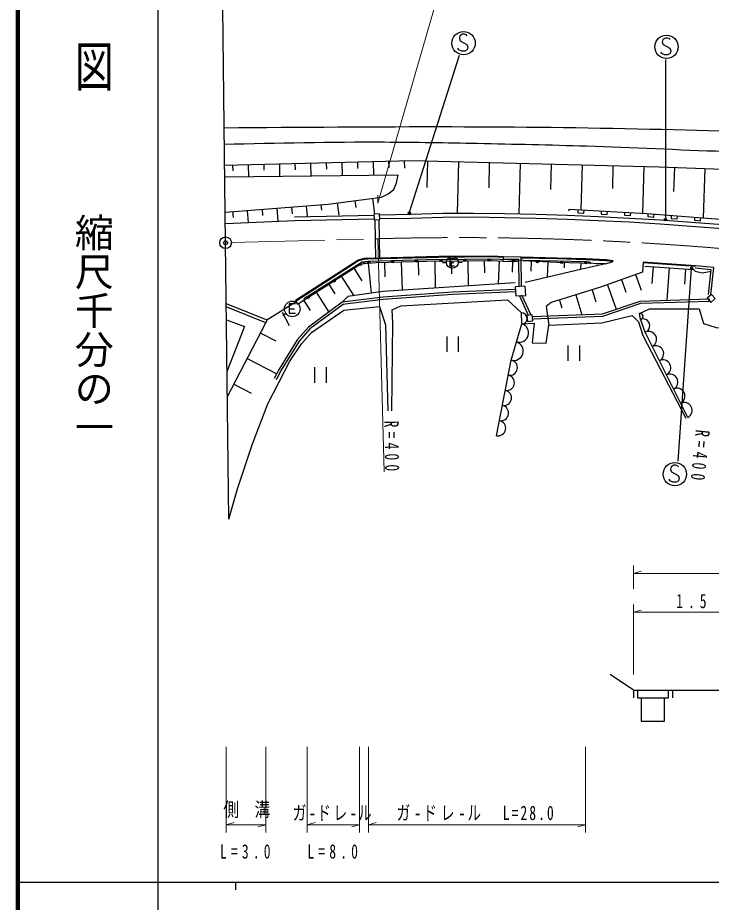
# Model space of a CAD drawing. Units: millimetres, scale not verified. Extents: x 40000 to 680000, y 20000 to 380000.
# Drawn here: x 40000 to 129147, y 202409 to 316145 of the extents above; entities that cross this region are included whole.
import ezdxf
from ezdxf.enums import TextEntityAlignment as Align

# ---------------------------------------------------------------- set-up
doc = ezdxf.new("R2010")
doc.units = ezdxf.units.MM
doc.header["$LTSCALE"] = 1000
doc.header["$PDMODE"] = 32
doc.header["$PDSIZE"] = 500
doc.linetypes.add('CHAIN', pattern=[18.5, 12, -1.5, 3.5, -1.5])
for name, color, linetype, lineweight in [('M-BGD', 7, 'Continuous', 25), ('M-BMK', 2, 'CHAIN', 13), ('M-BMK-SRVR', 3, 'Continuous', 25), ('M-STR-HTXT', 7, 'Continuous', 13), ('M-STR-STRC', 7, 'Continuous', 25), ('M-TTL', 2, 'Continuous', 140), ('M-TTL-BAND', 7, 'Continuous', 25)]:
    doc.layers.add(name, color=color, linetype=linetype, lineweight=lineweight)
doc.layers.add('M-OTRS', color=6, linetype='Continuous')
doc.styles.add('@ＭＳ ゴシック', font='')
doc.styles.add('ＭＳ ゴシック', font='')
doc.styles.get('@ＭＳ ゴシック').set_extended_font_data('@MS Gothic')
doc.styles.get('ＭＳ ゴシック').set_extended_font_data('MS Gothic')

msp = doc.modelspace()

# ---------------------------------------------------------------- linework, layer by layer
at = {"layer": 'M-BGD'}
for p, q in [((67611, 297193), (67630, 296449)), ((69617, 297243), (69656, 295729)), ((71624, 297294), (71644, 296524)), ((73631, 297345), (73670, 295777)), ((75637, 297396), (75657, 296599)), ((77644, 297447), (77685, 295825)), ((79650, 297498), (79671, 296674)), ((81657, 297549), (81700, 295873)), ((83664, 297600), (83685, 296749)), ((85670, 297651), (85714, 295921)), ((87677, 297702), (87699, 296824)), ((89684, 297752), (89708, 296779)), ((92673, 297728), (92587, 294332)), ((96645, 297628), (96478, 291017)), ((100617, 297527), (100535, 294264)), ((104589, 297427), (104425, 290929)), ((108561, 297327), (108479, 294076)), ((112533, 297227), (112387, 291436)), ((116505, 297126), (116430, 294175)), ((120477, 297026), (120325, 291012)), ((124418, 296904), (124305, 293813)), ((66624, 295693), (88906, 295960)), ((128330, 296760), (128096, 290416)), ((81053, 292336), (81261, 290737)), ((83328, 292631), (83447, 291721)), ((85604, 292927), (85869, 290884)), ((67621, 291212), (67680, 290463)), ((69512, 291362), (69637, 289798)), ((71404, 291512), (71469, 290697)), ((73295, 291663), (73430, 289965)), ((75187, 291813), (75257, 290930)), ((77078, 291963), (77186, 290610)), ((78970, 292113), (79027, 291391)), ((110893, 291516), (110814, 291265)), ((66692, 289669), (75579, 290059)), ((75568, 290559), (85812, 290775)), ((75579, 290059), (85822, 290275)), ((86045, 285082), (85942, 290196)), ((86545, 285092), (86442, 290206)), ((77216, 280308), (83948, 284546)), ((83948, 284546), (84201, 284705)), ((84793, 284809), (85092, 284823)), ((85028, 284568), (85437, 280724)), ((87139, 284705), (87186, 282834)), ((89302, 284759), (89394, 281104)), ((91465, 284814), (91510, 283029)), ((93605, 284852), (93642, 281380)), ((95107, 284644), (94607, 284627)), ((95557, 284670), (96067, 284670)), ((95725, 284874), (95742, 283196)), ((96606, 284691), (97106, 284705)), ((97844, 284897), (97878, 281655)), ((99963, 284919), (99979, 283356)), ((101882, 284897), (101767, 281907)), ((102418, 284852), (104461, 284797)), ((103602, 284831), (103547, 283425)), ((106003, 284836), (105960, 283550)), ((108124, 284765), (108057, 282764)), ((110246, 284693), (110221, 283978)), ((112367, 284621), (112338, 283764)), ((113005, 284779), (113305, 284771)), ((114488, 284550), (114483, 284407)), ((115548, 284514), (116455, 284763)), ((116472, 284912), (116455, 284763)), ((127116, 284147), (120383, 284626)), ((127123, 284247), (120390, 284726)), ((83193, 283944), (84229, 282321)), ((121658, 284140), (121498, 281956)), ((123745, 283986), (123442, 279858)), ((125833, 283833), (125690, 281889)), ((81582, 282915), (83194, 280391)), ((117595, 282463), (118171, 280874)), ((119401, 283118), (120128, 281114)), ((79972, 281887), (80756, 280658)), ((113835, 281153), (114321, 279600)), ((115789, 281809), (116929, 278665)), ((76750, 279829), (77601, 278496)), ((76963, 280149), (77216, 280308)), ((78361, 280858), (79997, 278296)), ((104491, 280397), (105625, 277895)), ((104764, 280521), (105898, 278019)), ((109633, 279839), (109942, 278854)), ((111734, 280496), (112528, 277958)), ((72032, 277289), (75807, 279643)), ((74886, 278703), (75566, 278703)), ((75726, 279769), (75945, 279315)), ((73988, 278302), (74892, 276556)), ((74473, 278121), (74067, 277829)), ((66943, 267352), (71882, 276918)), ((71184, 275633), (73193, 274603)), ((95140, 275172), (95140, 273172)), ((96660, 273172), (96660, 275172)), ((110724, 274019), (110724, 272019)), ((112244, 272019), (112244, 274019)), ((69487, 272321), (73286, 270375)), ((78150, 271216), (78150, 269216)), ((79670, 269215), (79670, 271215)), ((67791, 269008), (70006, 267874)), ((119152, 229703), (116152, 231703)), ((119152, 229703), (119152, 228703)), ((119652, 229703), (123652, 229703)), ((120152, 228703), (123152, 228703)), ((124152, 229703), (124152, 228703))]:
    msp.add_line(p, q, dxfattribs=at)
for points in [[(66607, 297167), (90687, 297778), (122463, 296976), (200685, 294101), (253470, 292311), (293765, 290996)], [(66675, 291137), (79916, 292188), (86741, 293075), (87629, 293518), (88351, 294073), (88684, 294905), (88906, 295960)], [(110893, 291516), (120880, 290982), (130860, 290199), (140896, 289530)], [(111995, 291457), (111974, 291058), (112773, 291015), (112794, 291414)], [(114998, 291297), (114976, 290897), (115775, 290854), (115797, 291254)], [(86543, 290818), (90572, 290872), (94621, 291006), (98646, 291029), (102621, 290968), (106646, 290881), (110632, 290754), (114642, 290570), (118636, 290384), (122609, 290147), (126597, 289857), (130623, 289549), (172882, 285774), (176243, 285519)], [(86550, 290318), (90588, 290372), (94631, 290506), (98639, 290529), (102610, 290468), (106630, 290381), (110610, 290254), (114618, 290070), (118607, 289885), (122573, 289648), (126559, 289358), (130582, 289051), (172844, 285276), (176206, 285021)], [(118001, 291136), (117979, 290737), (118778, 290694), (118799, 291093)], [(121003, 290972), (120972, 290574), (121769, 290511), (121801, 290910)], [(124001, 290737), (123970, 290339), (124767, 290276), (124798, 290675)], [(126999, 290502), (126967, 290103), (127765, 290041), (127796, 290440)], [(102421, 285412), (101023, 285480), (97429, 285453), (95656, 285466), (92532, 285391), (85013, 285194), (84539, 285190), (83776, 284958), (83382, 284705), (75726, 279769)], [(102416, 285312), (101021, 285380), (97429, 285353), (95658, 285366), (92535, 285291), (85014, 285094), (84554, 285091), (83818, 284866), (83436, 284621), (75780, 279685)], [(75945, 279315), (83998, 284458), (84553, 284557), (86058, 284677), (92546, 284841), (97429, 284903), (101023, 284930), (102404, 284862), (102455, 285407)], [(84201, 284705), (84269, 284748), (84317, 284766), (84384, 284773), (84433, 284769), (84480, 284751), (84537, 284716), (84573, 284679), (84589, 284654)], [(84505, 284545), (84503, 284585), (84520, 284646), (84548, 284697), (84595, 284749), (84644, 284782), (84713, 284805), (84793, 284809)], [(85092, 284823), (86550, 284892), (92541, 285041), (97429, 285103), (101017, 285130), (104906, 284989), (109311, 284876), (113005, 284779)], [(96157, 285150), (95557, 285150), (95557, 284250), (96157, 284250)], [(104444, 281581), (104420, 285048), (102446, 285107)], [(104744, 281583), (104718, 285340), (102455, 285407)], [(116464, 284802), (115605, 284901), (113014, 285029), (109318, 285126), (104720, 285244)], [(116476, 284902), (115614, 285001), (113016, 285129), (109320, 285226), (104723, 285344)], [(115548, 284514), (109306, 284676), (104943, 284872)], [(115548, 284514), (112352, 283765), (105232, 282104)], [(120390, 284726), (120304, 283446), (114886, 281481), (108583, 279510), (107929, 279001), (108245, 276617)], [(113305, 284771), (113385, 284769), (113435, 284758), (113494, 284726), (113533, 284695), (113562, 284654), (113591, 284594), (113600, 284543), (113599, 284513)], [(120614, 284216), (126876, 283757), (127066, 283550), (127956, 283336), (129116, 283540)], [(128803, 280547), (129134, 283743), (127093, 283949)], [(129102, 280516), (129463, 284011), (127123, 284247)], [(103918, 282047), (86918, 280943), (82429, 280277), (81708, 279552)], [(103977, 281216), (95900, 280867), (86961, 280220), (81708, 279552)], [(76842, 279777), (76821, 279811), (76806, 279873), (76804, 279931), (76820, 280000), (76846, 280052), (76895, 280106), (76963, 280149)], [(103990, 280917), (95917, 280567), (86991, 279921), (81746, 279255)], [(88074, 265597), (88233, 276912), (88137, 278590), (89254, 279112), (102948, 279885), (104749, 278190)], [(106170, 277709), (115155, 278060), (120022, 279719), (128938, 279983)], [(66807, 279395), (72032, 277289), (71882, 276918), (66812, 278961)], [(67119, 251683), (68238, 255581), (70199, 261369), (72159, 266485), (74991, 271975), (76461, 274206), (77780, 275655), (81931, 278522), (86481, 279005), (87252, 276642), (87578, 265583)], [(81708, 279552), (77361, 276362), (75915, 274731), (73595, 270959), (72952, 269742)], [(81885, 279310), (77564, 276139), (76157, 274552), (73860, 270818), (73217, 269602)], [(75686, 279343), (74886, 279343), (74886, 278143), (75686, 278143)], [(106181, 277409), (115211, 277762), (120076, 279420), (128947, 279683)], [(119937, 278126), (121191, 278714), (127592, 278725), (128157, 276820), (129786, 276295), (133542, 276246), (139362, 275590), (140934, 274876), (138461, 259495)], [(101539, 262396), (103420, 272127), (104801, 276780), (104749, 278190)], [(104806, 276770), (106375, 276860), (106139, 274351), (107916, 274316), (108245, 276617), (115092, 276905), (118971, 277873), (119809, 277047), (120335, 275285), (125880, 264636)], [(126115, 264753), (120643, 275693), (120064, 277368), (119937, 278126)], [(66831, 277314), (69144, 276430), (66905, 270726)], [(119152, 229703), (119652, 229703), (119652, 228703), (120152, 228703), (120152, 225703), (123152, 225703), (123152, 228703), (123652, 228703), (123652, 229703), (124152, 229703)], [(124152, 229703), (134152, 229703), (154152, 229703), (174152, 229703), (184152, 229703), (189998, 225806)]]:
    msp.add_lwpolyline(points, dxfattribs=at)
for points in [[(86514, 290923), (85786, 290879), (85829, 290169), (86556, 290213)], [(104015, 280373), (105289, 280436), (105231, 281607), (103957, 281544)], [(129160, 280568), (128602, 280068), (129087, 279527), (129644, 280027)], [(105439, 277875), (105522, 277096), (106207, 277169), (106124, 277948)]]:
    msp.add_lwpolyline(points, close=True, dxfattribs=at)
for centre, radius in [((84028, 284419), 150), ((84028, 284419), 90), ((84028, 284419), 30), ((85099, 284673), 150), ((85099, 284673), 90), ((85099, 284673), 30), ((88196, 284783), 150), ((88196, 284783), 90), ((88196, 284783), 30), ((91298, 284860), 150), ((91298, 284860), 90), ((91298, 284860), 30), ((94398, 284915), 150), ((94398, 284915), 90), ((94398, 284915), 30), ((95857, 284670), 750), ((97500, 284954), 150), ((97500, 284954), 90), ((97500, 284954), 30), ((100602, 284977), 150), ((100602, 284977), 90), ((100602, 284977), 30), ((103696, 284883), 150), ((103696, 284883), 90), ((103696, 284883), 30), ((106799, 284790), 150), ((106799, 284790), 90), ((106799, 284790), 30), ((109900, 284710), 150), ((109900, 284710), 90), ((109900, 284710), 30), ((113002, 284629), 150), ((113002, 284629), 90), ((113002, 284629), 30), ((126614, 283929), 150), ((126614, 283929), 90), ((126614, 283929), 30), ((80662, 282300), 150), ((80662, 282300), 90), ((80662, 282300), 30), ((77296, 280182), 150), ((77296, 280182), 90), ((77296, 280182), 30), ((75286, 278703), 1000)]:
    msp.add_circle(centre, radius, dxfattribs=at)
for centre, radius, start, end in [((104775, 277485), 706, 272.1245, 92.1245), ((120000, 277747), 384, 279.52612, 99.52612), ((104456, 275617), 1214, 253.46489, 73.46489), ((120353, 276530), 886, 289.06521, 109.06521), ((121099, 274781), 1019, 296.57442, 116.57442), ((103765, 273290), 1214, 253.46489, 73.46489), ((122011, 272958), 1019, 296.57442, 116.57442), ((103232, 271154), 991, 259.06153, 79.06153), ((122923, 271135), 1019, 296.57442, 116.57442), ((102856, 269207), 991, 259.06153, 79.06153), ((123835, 269311), 1019, 296.57442, 116.57442), ((124747, 267488), 1019, 296.57442, 116.57442), ((102480, 267261), 991, 259.06153, 79.06153), ((102104, 265315), 991, 259.06153, 79.06153), ((125659, 265665), 1019, 296.57442, 116.57442), ((101728, 263369), 991, 259.06153, 79.06153)]:
    msp.add_arc(centre, radius, start, end, dxfattribs=at)
for points, knots in [([(66546, 301991), (76316, 302073), (86086, 302155), (95856, 302136), (104320, 302120), (112785, 302028), (121248, 301829), (129285, 301639), (137320, 301354), (145355, 301068)], [0, 0, 0, 0, 1, 1, 1, 2, 2, 2, 3, 3, 3, 3]), ([(66549, 299892), (73410, 300042), (80270, 300192), (87130, 300165), (91122, 300149), (95114, 300073), (99106, 299993), (103769, 299899), (108433, 299800), (113095, 299650), (119004, 299452), (124911, 299172), (130821, 298967), (138144, 298715), (145472, 298591), (152793, 298283), (158987, 298018), (165175, 297628), (171368, 297345), (178151, 297037), (184939, 296848), (191727, 296661), (197607, 296496), (203488, 296340), (209368, 296148), (216410, 295920), (223450, 295633), (230491, 295379), (237192, 295138), (243894, 294925), (250595, 294695), (256844, 294481), (263092, 294252), (269340, 294012), (277166, 293711), (284991, 293392), (292817, 293073)], [0, 0, 0, 0, 1, 1, 1, 2, 2, 2, 3, 3, 3, 4, 4, 4, 5, 5, 5, 6, 6, 6, 7, 7, 7, 8, 8, 8, 9, 9, 9, 10, 10, 10, 11, 11, 11, 12, 12, 12, 12])]:
    msp.add_open_spline(points, degree=3, knots=knots, dxfattribs=at)
at = {"layer": 'M-BMK'}
msp.add_line((67469, 287228), (86295, 287728), dxfattribs=at)
msp.add_arc((96931, -112130), 400000, 84.94293, 91.5238, dxfattribs=at)
at = {"layer": 'M-BMK-SRVR'}
msp.add_lwpolyline([(67119, 251683), (66720, 287208), (66337, 321230)], dxfattribs=at)
for radius in [750, 30]:
    msp.add_circle((66720, 287208), radius, dxfattribs=at)
at = {"layer": 'M-OTRS'}
msp.add_point((66720, 287208), dxfattribs=at)
at = {"layer": 'M-STR-HTXT'}
for p, q in [((86288, 292295), (86297, 293333)), ((86295, 287728), (87093, 257739)), ((119152, 242703), (119152, 245703)), ((119152, 244703), (120152, 244983)), ((119152, 244703), (184152, 244703)), ((119152, 231703), (119152, 240703)), ((119152, 239703), (120152, 239983)), ((119152, 239703), (134152, 239703)), ((66810, 222382), (66810, 211382)), ((71880, 211382), (71880, 222382)), ((77214, 222382), (77214, 211382)), ((83944, 211382), (83944, 222382)), ((85092, 222382), (85092, 211382)), ((112998, 211382), (112998, 222382)), ((66810, 212382), (67810, 212662)), ((66810, 212382), (71880, 212382)), ((71880, 212382), (70880, 212102)), ((77214, 212382), (78214, 212662)), ((77214, 212382), (83944, 212382)), ((83944, 212382), (82944, 212102)), ((85092, 212382), (86092, 212662)), ((85092, 212382), (112998, 212382)), ((112998, 212382), (111998, 212102))]:
    msp.add_line(p, q, dxfattribs=at)
msp.add_lwpolyline([(86288, 292295), (95413, 323888), (123430, 323888)], dxfattribs=at)
at = {"layer": 'M-STR-STRC'}
for p, q in [((90321, 291022), (96790, 311319)), ((123281, 310752), (123239, 290196)), ((124868, 259108), (126618, 283917))]:
    msp.add_line(p, q, dxfattribs=at)
for points in [[(97787, 313829), (97667, 313949), (97427, 314009), (97187, 314009), (96827, 313829), (96767, 313469), (96887, 313169), (97727, 312689), (97847, 312389), (97787, 312029), (97487, 311849), (97067, 311849), (96707, 312029), (96587, 312209)], [(123869, 313353), (123749, 313473), (123509, 313533), (123269, 313533), (122909, 313353), (122849, 312993), (122969, 312693), (123809, 312213), (123929, 311913), (123869, 311553), (123569, 311373), (123149, 311373), (122789, 311553), (122669, 311733)], [(124940, 258415), (124820, 258535), (124580, 258595), (124340, 258595), (123980, 258415), (123920, 258055), (124040, 257755), (124880, 257275), (125000, 256975), (124940, 256615), (124640, 256435), (124220, 256435), (123860, 256615), (123740, 256795)]]:
    msp.add_lwpolyline(points, dxfattribs=at)
for centre, radius in [((97307, 312869), 1500), ((123389, 312393), 1500), ((90321, 291022), 150), ((90321, 291022), 90), ((90321, 291022), 30), ((123239, 290196), 150), ((123239, 290196), 90), ((123239, 290196), 30), ((124460, 257455), 1500)]:
    msp.add_circle(centre, radius, dxfattribs=at)
at = {"layer": 'M-TTL'}
msp.add_line((40000, 380000), (40000, 20000), dxfattribs=at)
at = {"layer": 'M-TTL-BAND'}
for p, q in [((58000, 370000), (58000, 20000)), ((40000, 205000), (579000, 205000)), ((68000, 205000), (68000, 204000))]:
    msp.add_line(p, q, dxfattribs=at)

# ---------------------------------------------------------------- texts
at = {"layer": 'M-STR-HTXT', "style": 'ＭＳ ゴシック', "width": 0.8}
msp.add_text('側\u3000溝', height=1833, dxfattribs=at).set_placement((66445, 212882), align=Align.BOTTOM_LEFT)
at = {"layer": 'M-STR-HTXT', "char_height": 1833, "attachment_point": 7, "style": 'ＭＳ ゴシック'}
for insert, rotation in [((87092, 264315), 271.1), ((127118, 263231), 264.3)]:
    msp.add_mtext('\\T1.61;\\W0.7;R=400', dxfattribs=dict(at, insert=insert, rotation=rotation))
for s, insert in [('\\T1.73;\\W0.7;1.5', (124644, 240203)), ('\\T1.2;\\W0.7;ガ-ドレ-ル', (75346, 212882)), ('\\T1.3;\\W0.7;ガ-ドレ-ル\u3000L=28.0', (88704, 212882)), ('\\T1.61;\\W0.7;L=3.0', (66003, 208008)), ('\\T1.61;\\W0.7;L=8.0', (77237, 208008))]:
    msp.add_mtext(s, dxfattribs=dict(at, insert=insert))
at = {"layer": 'M-TTL-BAND', "style": '@ＭＳ ゴシック', "width": 1.4}
msp.add_text('平  面  図', height=3666, rotation=270, dxfattribs=at).set_placement((49777, 306475), align=Align.MIDDLE_RIGHT)
at = {"layer": 'M-TTL-BAND', "style": '@ＭＳ ゴシック'}
msp.add_text('縮尺千分の一', height=3666, rotation=270, dxfattribs=at).set_placement((49777, 261030), align=Align.MIDDLE_RIGHT)

doc.saveas('drawing.dxf')
